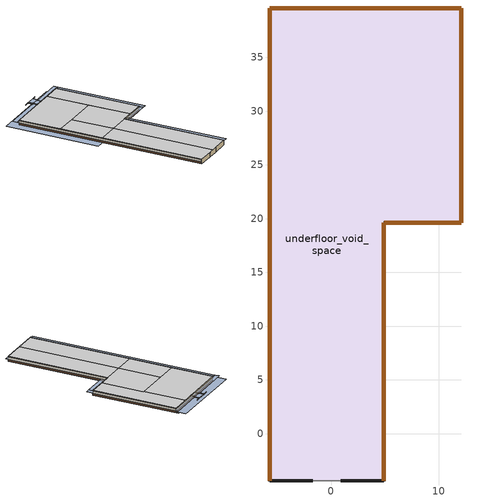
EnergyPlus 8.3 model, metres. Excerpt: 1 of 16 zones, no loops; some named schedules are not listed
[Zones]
underfloor_void_space
 floor adiabatic (floor_slab_1): 12.1,19.6 4.91,19.6 4.91,39.6 12.1,39.6 z0; 4.91,-4.41 -5.72,-4.41 -5.72,39.6 4.91,39.6 z0
 wall outside (insulated_metal_panel_wall_5): 0.91,-4.41 4.91,-4.41 4.91,19.6 12.1,19.6 12.1,39.6 -5.72,39.6 -5.72,-4.41 -1.72,-4.41 z0:1.12
 wall adiabatic (internal_partition_9): -1.72,-4.41 0.91,-4.41 z0:1.12
 door (plenum_concrete_base_wall_7): 4.91,-4.41 4.91,19.59 / 4.91,19.6 12.1,19.6 / 12.1,19.6 12.1,39.6 / 12.1,39.6 -5.72,39.6 / -5.72,39.59 -5.72,-4.41 z0:0.35
 ceiling to central (internal_floor_3): -0.41,19.6 7.75,19.6 7.75,29.6 -0.41,29.6 z1.12
 ceiling to neOff (internal_floor_noCarpet): 7.75,19.6 12.1,19.6 12.1,39.6 7.75,39.6 z1.12
 ceiling to seOff (internal_floor_3): -0.41,-4.41 4.91,-4.41 4.91,19.6 -0.41,19.6 z1.12
 ceiling to nwOff (internal_floor_noCarpet): -5.72,19.6 -0.41,19.6 -0.41,29.6 -5.72,29.6 z1.12
 ceiling to swOff (internal_floor_3): -5.72,-4.41 -0.41,-4.41 -0.41,19.6 -5.72,19.6 z1.12
 ceiling to largeConf (internal_floor_noCarpet): -5.72,29.6 7.75,29.6 7.75,39.6 -5.72,39.6 z1.12
shading: 1.88,41.75 2.88,41.75 / 2.88,41.75 2.88,40.61 / 2.88,40.61 3.18,40.61 / 3.18,40.61 3.19,39.6 / 3.19,39.6 4.98,39.6 / 4.98,39.6 4.98,40.61 / 4.98,40.61 5.28,40.61 / 5.28,40.61 5.28,41.75 / 5.28,41.75 6.28,41.75 z1.02:1.12; -5.72,-4.41 -6.72,-4.41 -6.72,39.6 -5.72,39.6 z1.02; 5.91,-4.41 4.91,-4.41 4.91,19.6 5.91,19.6 z1.02; 12.1,18.6 5.92,18.6 5.92,19.6 12.1,19.6 z1.02; 13.1,18.59 12.1,18.59 12.1,39.6 13.1,39.6 z1.02; 4.98,39.6 3.19,39.6 3.18,40.61 4.98,40.61 z1.02; 5.28,40.61 4.98,40.61 4.98,41.75 5.28,41.75 z1.02; 4.98,40.61 2.88,40.61 2.88,41.75 4.98,41.75 z1.02; 3.19,39.6 4.98,39.6 4.98,40.61 3.18,40.61 z1.12; 3.18,40.61 5.28,40.61 5.28,41.75 3.17,41.75 z1.12; 3.18,39.61 -6.72,39.6 -6.72,40.6 3.18,40.61 z1.02; 13.1,39.61 4.98,39.6 4.98,40.6 13.1,40.61 z1.02; 11.65,19.6 12.1,19.6 12.1,40.2 11.65,40.2 z0; -7.72,19.6 11.65,19.6 11.65,41.75 -7.72,41.75 z0
[Building]
Building: North Axis {deg}=15; Terrain=Suburbs; Loads Convergence Tolerance Value=0.04; Temperature Convergence Tolerance Value {deltaC}=0.4; Solar Distribution=FullExterior; Maximum Number of Warmup Days=25; Minimum Number of Warmup Days=6
[Site:Location]
Pittsburgh PA USA: Latitude {deg}=40.36; Longitude {deg}=-79.92; Time Zone {hr}=-5; Elevation {m}=388
[SizingPeriod:DesignDay] Day of Month=15; Humidity Condition Type=WetBulb; Barometric Pressure {Pa}=96749.9; Wind Direction {deg}=0; Rain Indicator=No; Snow Indicator=No
Name | Month | Day Type | Maximum Dry-Bulb Temperature {C} | Daily Dry-Bulb Temperature Range {deltaC} | Wetbulb or DewPoint at Maximum Dry-Bulb {C} | Wind Speed {m/s} | Daylight Saving Time Indicator | Sky Clearness
Summer Design Day in Pittsburgh PA 99.6 | 7 | SummerDesignDay | 32.2 | 9.8 | 22.4 | 0 | Yes | 0.98
Winter Design Day in Pittsburgh PA 99.6 | 1 | WinterDesignDay | -14.7 | 0 | -14.7 | 11.2 | No | 0
[Site:GroundTemperature:BuildingSurface]
18, 18, 18, 18, 18, 18, 18, 18, 18, 18, 18, 18
[Site:GroundTemperature:FCfactorMethod]
January Ground Temperature {C}=2.1; February Ground Temperature {C}=1.21; March Ground Temperature {C}=2.79; April Ground Temperature {C}=5.27; May Ground Temperature {C}=11.76; June Ground Temperature {C}=16.77; July Ground Temperature {C}=20.14; August Ground Temperature {C}=21.17; September Ground Temperature {C}=19.42; October Ground Temperature {C}=15.53; November Ground Temperature {C}=10.34; December Ground Temperature {C}=5.52
[Site:GroundTemperature:Shallow]
14, 14, 14, 14, 14, 14, 14, 14, 14, 14, 14, 14
[Site:GroundTemperature:Deep]
14, 14, 14, 14, 14, 14, 14, 14, 14, 14, 14, 14
[Site:GroundReflectance]
0.2, 0.2, 0.2, 0.2, 0.2, 0.2, 0.2, 0.2, 0.2, 0.2, 0.2, 0.2
[Site:GroundReflectance:SnowModifier]
2, 2
[Material]
aerated_concrete_20cm: Rough, 0.2, 1.13, 2000, 1000, 0.9, 0.6, 0.6
aerated_concrete_30cm: Rough, 0.3, 1.13, 2000, 1000, 0.9, 0.6, 0.6
aerated_concrete_1cm: Rough, 0.05, 1.13, 2000, 1000, 0.9, 0.6, 0.6
steel_5mm: Rough, 0.05, 45, 7800, 480, 0.9, 0.6, 0.6
foam_polyisocyanate_105mm: Rough, 0.105, 0.03, 45, 1470, 0.9, 0.6, 0.6
gypsum_plasterboard_25mm: Rough, 0.025, 0.25, 900, 1000, 0.9, 0.5, 0.5
[Material:NoMass] Roughness=Rough; Thermal Absorptance=0.9; Solar Absorptance=0.7; Visible Absorptance=0.7
Name | Thermal Resistance {m2-K/W}
carpet | 0.28
air_gap_10mm | 0.15
[WindowMaterial:SimpleGlazingSystem]
iw_ext_win_simple: U-Factor #CaliPara4:External Window U,=2.655; was 0.292 Solar Heat Gain Coefficient #CaliPara5:External Window SHGC,=0.422; Visible Transmittance=0.252
[WindowMaterial:Shade]
internal_shade_30004: Solar Transmittance=0.05; Solar Reflectance=0.35; Visible Transmittance=0.05; Visible Reflectance=0.35; Infrared Hemispherical Emissivity=0.9; Infrared Transmittance=0; Thickness {m}=0.005; Conductivity {W/m-K}=0.1; Shade to Glass Distance {m}=0.05; Top Opening Multiplier=0; Bottom Opening Multiplier=0; Left-Side Opening Multiplier=0; Right-Side Opening Multiplier=0; Airflow Permeability=0
[WindowMaterial:Blind] Slat Orientation=Horizontal; Slat Infrared Hemispherical Transmittance=0; Blind Top Opening Multiplier=0.5; Blind Bottom Opening Multiplier=0.5; Blind Left Side Opening Multiplier=0.5; Blind Right Side Opening Multiplier=0.5; Minimum Slat Angle {deg}=0
Name | Slat Width {m} | Slat Separation {m} | Slat Thickness {m} | Slat Angle {deg} | Slat Conductivity {W/m-K} | Slat Beam Solar Transmittance | Front Side Slat Beam Solar Reflectance | Back Side Slat Beam Solar Reflectance | Slat Diffuse Solar Transmittance | Front Side Slat Diffuse Solar Reflectance | Back Side Slat Diffuse Solar Reflectance | Slat Beam Visible Transmittance | Front Side Slat Beam Visible Reflectance | Back Side Slat Beam Visible Reflectance | Slat Diffuse Visible Transmittance | Front Side Slat Diffuse Visible Reflectance | Back Side Slat Diffuse Visible Reflectance | Front Side Slat Infrared Hemispherical Emissivity | Back Side Slat Infrared Hemispherical Emissivity | Blind to Glass Distance {m} | Maximum Slat Angle {deg}
external_reflector_30001 | 0.37 | 0.37 | 0.01 | 0 | 1 | 0.332 | 0.5 | 0.1 | 0.332 | 0.5 | 0.1 | 0.337 | 0.5 | 0.1 | 0.337 | 0.5 | 0.1 | 0.84 | 0.84 | 1 | 90
blind_3002 | 0.007 | 0.005 | 0.0002 | 20 | 221 | 0 | 0.8 | 0.8 | 0 | 0.8 | 0.8 | 0 | 0.8 | 0.8 | 0 | 0.8 | 0.8 | 0.9 | 0.9 | 0.02 | 0
[Construction]
floor_slab_1: aerated_concrete_20cm
insulated_metal_panel_wall_5: steel_5mm, foam_polyisocyanate_105mm, steel_5mm
plenum_concrete_base_wall_7: aerated_concrete_30cm
internal_partition_9: gypsum_plasterboard_25mm, air_gap_10mm, gypsum_plasterboard_25mm
lowe_double_layer_inside_blind_2001: iw_ext_win_simple, blind_3002
lowe_double_layer_inside_shade_2003: iw_ext_win_simple, internal_shade_30004
lowe_double_layer_outside_reflector_2004: external_reflector_30001, iw_ext_win_simple
lowe_double_layer_outside_blind_2006: blind_3002, iw_ext_win_simple
internal_floor_3: carpet, aerated_concrete_1cm
internal_floor_noCarpet: aerated_concrete_1cm
[WindowProperty:ShadingControl] Shading Control Type=AlwaysOn; Shading Control Is Scheduled=No; Glare Control Is Active=No; Setpoint 2 {W/m2 or deg C}=0
Name | Shading Type | Construction with Shading | Type of Slat Angle Control for Blinds
interior_blind_control_1001 | InteriorBlind | lowe_double_layer_inside_blind_2001 | FixedSlatAngle
interior_shade_control_1003 | InteriorShade | lowe_double_layer_inside_shade_2003 | FixedSlatAngle
external_reflector_control_1004 | ExteriorBlind | lowe_double_layer_outside_reflector_2004 | BlockBeamSolar
external_blind_control_1006 | ExteriorBlind | lowe_double_layer_outside_blind_2006 | FixedSlatAngle
[Zone]
underfloor_void_space: Type=1; Multiplier=1; Zone Inside Convection Algorithm=TARP; Part of Total Floor Area=No
[ZoneInfiltration:DesignFlowRate]
underfloor_void_space Infiltration: Zone or ZoneList=underfloor_void_space; Schedule=Infiltration_Mar_More; Design Flow Rate Calculation Method=AirChanges/Hour; Design Flow Rate {m3/s}=0.057085; Air Changes per Hour {1/hr} #CaliPara7: Infiltration Rate.=0.5; Constant Term Coefficient was 1=1; Temperature Term Coefficient=0; Velocity Term Coefficient=0; Velocity Squared Term Coefficient=0
[AvailabilityManager:Scheduled]
Name | Schedule
DOAS Availability | Semco_sys_op
tempHWLoop Availability | HWLoop_op
tempCHWLoop Availability | CHWLoop_op
[SetpointManager:Scheduled] Control Variable=Temperature
Name | Schedule | Setpoint Node or NodeList
Air Loop Setpoint Manager | iw_semco_sp_stpt | Air Loop Setpoint Manager Node List
HW Loop Setpoint Manager | hw_sp_stpt | HW Loop Setpoint Manager Node List
CHW Loop Setpoint Manager | chw_sp_stpt | CHW Loop Setpoint Manager Node List
[EnergyManagementSystem:Sensor]
Heating_switch: EMS_heating_time_switch_sch; Schedule Value
IAT_temp_stpt_base: IAT_temp_stpt_base_sch; Schedule Value
OAT: Environment; Site Outdoor Air Drybulb Temperature
OADP: Environment; Site Outdoor Air Dewpoint Temperature
OARH: Environment; Site Outdoor Air Relative Humidity
WDS: Environment; Site Wind Speed
OAE: Environment; Site Outdoor Air Enthalpy
IS_RAIN: Environment; Site Rain Status
HWOEN_stpt: HWOEN_stpt_sch; Schedule Value
Heating_weekendsetback: Heating_weekendsetback_sch; Schedule Value
Heating_nightsetback: Heating_nightsetback_sch; Schedule Value
Weekday_occup_st_hr: Weekday_occup_st_hr_sch; Schedule Value
Weekday_occup_ed_hr: Weekday_occup_ed_hr_sch; Schedule Value
Weekend_occup_st_hr: Weekend_occup_st_hr_sch; Schedule Value
Weekend_occup_ed_hr: Weekend_occup_ed_hr_sch; Schedule Value
Semco_T_SP: Semco_op_T_stpt_sch; Schedule Value
Semco_DP_SP: Semco_op_Tdp_stpt_sch; Schedule Value
DOAS_RADT_STPT: DOAS_radt_stpt_sch; Schedule Value
SEMCO_SYS_OP_SENSOR: Semco_sys_op; Schedule Value
OAT2017_SENSOR: oat_2017; Schedule Value
OAH2017_SENSOR: oah_2017; Schedule Value
OADWP2017_SENSOR: oadwp_2017; Schedule Value
OAWDS2017_SENSOR: oawds_2017; Schedule Value
OAWDD2017_SENSOR: oawdd_2017; Schedule Value
SOLDIR2017_SENSOR: solDir_2017; Schedule Value
SOLDIF2017_SENSOR: solDif_2017; Schedule Value
mullion_heating_control_temp_high_sensor: mullion_heating_control_temp_high; Schedule Value
mullion_heating_control_temp_low_sensor: mullion_heating_control_temp_low; Schedule Value
iw_hw_ssp_2017_sensor: iw_hw_ssp_2017; Schedule Value
IW_HeatMode_sensor: iw_heatmode_sch; Schedule Value
[EnergyManagementSystem:GlobalVariable]
IW_Node4_N_T_Ave
IW_CWS_IEN
IW_HW_OEN
IW_COOLMODE
IW_HEATMODE
IW_SWINGMODE
IW_FREECOOL
IW_MAX_ZDP
IW_AVG_ZDP
IAT_EFFEC_STPT
IS_DAY
AVE_CO2
Heating_spw_stpt
Heating_spw_stpt_lastStep
PID_error_lastStep
CalculatedHeatingDmd
[EnergyManagementSystem:Program]
InitVar: SET IW_Node4_N_T_Ave = 0; SET IW_CWS_IEN = 0; SET IW_HW_OEN = 0; SET IW_COOLMODE = 0; SET IW_HEATMODE = 0; SET IW_FREECOOL = 0; SET IW_MAX_ZDP = 50; SET IW_AVG_ZDP = 50; SET IAT_EFFEC_STPT = IAT_temp_stpt_base; SET IW_SWINGMODE = 0; SET CalculatedHeatingDmd = 0; SET AVE_CO2 = 0; SET IS_DAY = 0; SET Heating_spw_stpt = 60; SET Heating_spw_stpt_lastStep = Heating_spw_stpt; SET PID_error_lastStep = 0
SetWeather: SET Set_oat = OAT2017_SENSOR; SET Set_oah = OAH2017_SENSOR; SET Set_oawds = OAWDS2017_SENSOR; SET Set_oawdd = OATWDD_SENSOR; SET Set_oadwp = OADWP2017_SENSOR; SET Set_solDir = SOLDIR2017_SENSOR; SET Set_solDif = SOLDIF2017_SENSOR
CalcNorZoneTemp: SET SumNumerator = CO2_largeConf + CO2_neOff + CO2_swOff; SET SumDenominator = 3; SET AVE_CO2 = SumNumerator / SumDenominator
CalDmdHeatingDmd: SET TmpDiff = @Abs(hw_dmd_in_temp_sensor - hw_dmd_out_temp_sensor); SET CalculatedHeatingDmd = 4.178 * hw_dmd_out_flow_sensor * TmpDiff
CalcAveCO2: SET SumNumerator0 = T_largeConf + T_neOff; SET SumNumerator1 = T_central + T_nwOff; SET SumNumerator = SumNumerator0 + SumNumerator1; SET SumDenominator = 4; SET IW_Node4_N_T_Ave = SumNumerator / SumDenominator
CalcMaxZDP: SET MaxZDP0 = @MAX Tdp_largeConf Tdp_neOff; SET MaxZDP1 = @MAX Tdp_nwOff Tdp_central; SET MaxZDP2 = @MAX MaxZDP1 MaxZDP0; SET IW_MAX_ZDP = MaxZDP2
CalcAvgZDP: SET SumNumerator = Tdp_largeConf + Tdp_neOff; SET SumDenominator = 2; SET IW_AVG_ZDP = SumNumerator / SumDenominator
DeterCWSIEN: IF IW_Node4_N_T_Ave > IAT_EFFEC_STPT; SET IW_CWS_IEN = 1; ELSEIF IW_Node4_N_T_Ave < IAT_EFFEC_STPT - 0.5; SET IW_CWS_IEN = 0; ENDIF
DeterHWOEN: IF OAT < HWOEN_stpt; SET IW_HW_OEN = 1; ELSEIF OAT > HWOEN_stpt + 1; SET IW_HW_OEN = 0; ENDIF
DeterMODE: SET HEATMODE_MODE = 0; IF IW_CWS_IEN == 1 && Heating_switch == 0; SET IW_COOLMODE = 1; SET IW_HEATMODE = 0; SET IW_SWINGMODE = 0; ELSEIF IW_HW_OEN == 1 && Heating_switch == 1; SET IW_HEATMODE = 1; SET IW_COOLMODE = 0; SET IW_SWINGMODE = 0; ELSE; SET IW_HEATMODE = 0; SET IW_COOLMODE = 0; SET IW_SWINGMODE = 1; ENDIF; IF HEATMODE_MODE == 0; SET IW_HEATMODE = IW_HeatMode_sensor; IF IW_HEATMODE == 1; SET IW_COOLMODE = 0; SET IW_SWINGMODE = 0; ENDIF; ENDIF
CalEffecStpt: IF IW_COOLMODE == 1; SET IAT_EFFEC_STPT = IAT_temp_stpt_base; ELSEIF IW_HEATMODE == 1; IF DayOfWeek > 1 && DayOfWeek < 7; IF Hour >= Weekday_occup_st_hr && Hour < Weekday_occup_ed_hr; SET IAT_EFFEC_STPT = IAT_temp_stpt_base; ELSE; SET IAT_EFFEC_STPT = IAT_temp_stpt_base - Heating_nightsetback; ENDIF; ELSEIF DayOfWeek == 1 || DayOfWeek == 7; IF Hour >= Weekend_occup_st_hr && Hour < Weekend_occup_ed_hr; SET IAT_EFFEC_STPT = IAT_temp_stpt_base - Heating_weekendsetback; ELSE; SET IAT_EFFEC_STPT = IAT_temp_stpt_base - Heating_nightsetback; ENDIF; ENDIF; ENDIF
DeterIsDay: IF DayOfWeek > 1 && DayOfWeek < 7; IF Hour >= Weekday_occup_st_hr && Hour < Weekday_occup_ed_hr; SET IS_DAY = 1; ELSE; SET IS_DAY = 0; ENDIF; ELSEIF DayOfWeek == 1 || DayOfWeek == 7; IF Hour >= Weekend_occup_st_hr && Hour < Weekend_occup_ed_hr; SET IS_DAY = 1; ELSE; SET IS_DAY = 0; ENDIF; ENDIF
DeterFreecool: SET IW_FREECOOL = 0; SET IAT = IW_Node4_N_T_Ave; IF IW_SWINGMODE == 1; IF Hour >= 3 && Hour < 23; IF IAT > 22.8 && OAT > IAT - 8.3 && OAT < IAT; IF WDS < 2.2 && IS_RAIN == 0 && OARH < 95; IF OARH < 85 || IAT - OAT > 3.8; SET IW_FREECOOL = 1; ENDIF; ENDIF; ENDIF; ELSE; IF IAT > 21.7 && OAT < 25.6 && OAT > IAT - 11.1; IF WDS < 2.7 && IS_RAIN == 0 && OAE < IAE; IF OARH < 95; SET IW_FREECOOL = 1; ENDIF; ENDIF; ENDIF; ENDIF; ELSEIF IW_COOLMODE == 1; IF Hour >= 3 && Hour < 23; IF IAT > 20 && OAT > 15 && OAT < 25.6 && OAT < && OAT < IAT; IF WDS < 2.2 && IS_RAIN == 0 && OADP < IW_AVG_ZDP; IF OARH < 90; SET IW_FREECOOL = 1; ENDIF; ENDIF; ENDIF; ELSE; IF IAT > 18.3 && OAT > 11.7 && OAT < 25.6 && OAT < && OAT < IAT; IF WDS < 2.2 && IS_RAIN == 0 && OADP < IW_AVG_ZDP; IF OARH < 85; SET IW_FREECOOL = 1; ENDIF; ENDIF; ENDIF; ENDIF; ENDIF
DeterSemcoOp: SET Set_semco_sys_op = 0; IF IW_COOLMODE == 1; IF IW_FREECOOL == 0; IF IW_AVG_ZDP > Semco_DP_SP || IW_Node4_N_T_Ave > Semco_T_SP; SET Set_semco_sys_op = NULL; ENDIF; ENDIF; ELSE; IF IW_FREECOOL == 0; IF AVE_CO2 > 1000; SET Set_semco_sys_op = NULL; ENDIF; ENDIF; ENDIF
SemcoSyncOp: IF IW_COOLMODE == 1; IF SEMCO_SYS_OP_SENSOR == 1; SET Set_DOAS_desiccant_sys_op = NULL; SET Set_desiccant_wheel_op = NULL; ELSE; SET Set_DOAS_desiccant_sys_op = 0; SET Set_desiccant_wheel_op = 0; ENDIF; ENDIF
DeterHeatRecvOp: IF DOAS_RAT < 26.7 && DOAS_RAT > 18.3 && DOAS_RADT < 18.3; SET Set_DOAS_htrv_op = NULL; ELSE; SET Set_DOAS_htrv_op = 0; ENDIF
DeterGasBurnerOp: IF DOAS_DX_LVG_T > 12.8 && DOAS_RADT > DOAS_RADT_STPT; SET Set_burner_op = NULL; ELSE; SET Set_burner_op = 0; ENDIF
DeterRegenFanOp: IF REGEN_INLET_T > 48.9 || REGEN_EXIT_T > 48.9; SET Set_regen_fan_op = NULL; ELSE; SET Set_regen_fan_op = 0; ENDIF
CtrlRadiantSys: IF IW_COOLMODE == 1; SET Set_HWLoop_SuperCtrl_op = 0; SET Set_CHWLoop_SuperCtrl_op = NULL; SET Set_coolwave_op = NULL; SET Set_seOff_fcu_op = NULL; SET Set_swOff_fcu_op = NULL; SET Set_mullion_heating_control_temp_high = 5; SET Set_mullion_heating_control_temp_low = 0; SET Set_mullion_cooling_control_temp_high = NULL; SET Set_mullion_cooling_control_temp_low = NULL; SET Set_radpanel_heating_control_temp_high = 5; SET Set_radpanel_heating_control_temp_low = 0; SET Set_radpanel_cooling_control_temp_high = NULL; SET Set_radpanel_cooling_control_temp_low = NULL; SET Set_chw_sp_stpt = IW_MAX_ZDP; ELSEIF IW_HEATMODE == 1; SET Set_radpanel_cooling_control_temp_high = 55; SET Set_radpanel_cooling_control_temp_low = 51; SET Set_HWLoop_SuperCtrl_op = NULL; SET Set_CHWLoop_SuperCtrl_op = 0; SET Set_coolwave_op = 0; SET Set_seOff_fcu_op = 0; SET Set_swOff_fcu_op = 0; SET Set_mullion_heating_control_temp_high= NULL; SET Set_mullion_heating_control_temp_low= NULL; SET Set_mullion_cooling_control_temp_high = 55; SET Set_mullion_cooling_control_temp_low = 51; IF IS_DAY == 0; SET Set_radpanel_heating_control_temp_high= 5; SET Set_radpanel_heating_control_temp_low= 0; ELSE; IF (IAT_EFFEC_STPT - IW_Node4_N_T_Ave) > 0.6; SET Set_radpanel_heating_control_temp_high= NULL; SET Set_radpanel_heating_control_temp_low= NULL; ENDIF; ENDIF; SET hw_ssp_mode = 0; IF hw_ssp_mode == 0; SET Heating_spw_stpt = iw_hw_ssp_2017_sensor; ELSE; SET Kp = 2; SET PID_error_thisStep = IAT_EFFEC_STPT - IW_Node4_N_T_Ave; SET Heating_spw_stpt_PID = Heating_spw_stpt_lastStep + Kp * (PID_error_thisStep - PID_error_lastStep); SET PID_error_lastStep = PID_error_thisStep; IF IS_DAY == 0; SET PID_High = 51.5; SET PID_Low = 18.3; SET Heating_spw_stpt_PID = @MIN Heating_spw_stpt_PID PID_High; SET Heating_spw_stpt_PID = @MAX Heating_spw_stpt_PID PID_Low; SET stpt_low = 29.5; SET stpt_high = 65; SET Heating_spw_stpt = Heating_spw_stpt_PID; SET Heating_spw_stpt = @MAX stpt_low Heating_spw_stpt; SET Heating_spw_stpt = @MIN stpt_high Heating_spw_stpt; ELSE; IF (IAT_EFFEC_STPT - IW_Node4_N_T_Ave) > 0.6; SET Heating_spw_stpt = 65; ELSE; SET PID_High = 65; SET PID_Low = 26.7; SET Heating_spw_stpt_PID = @MIN Heating_spw_stpt_PID PID_High; SET Heating_spw_stpt_PID = @MAX Heating_spw_stpt_PID PID_Low; SET stpt_high = 65; IF IAT_EFFEC_STPT > 21.6; SET stpt_low = 33.3; ELSE; SET stpt_low = 30.5; ENDIF; SET day_oat_bias_stpt_high = 28.0; SET day_oat_bias_stpt_low = 0.0; SET day_oat_bias_oat_high = 7.2; SET day_oat_bias_oat_low = -17.8; SET day_oat_bias_stpt = day_oat_bias_stpt_high + (day_oat_bias_stpt_low - day_oat_bias_stpt_high)/(day_oat_bias_oat_high - day_oat_bias_oat_low) * (OAT - day_oat_bias_oat_low); SET day_oat_bias_stpt = @MAX day_oat_bias_stpt day_oat_bias_stpt_low; SET day_oat_bias_stpt = @MIN day_oat_bias_stpt day_oat_bias_stpt_high; SET Heating_spw_stpt = @MAX stpt_low Heating_spw_stpt_PID; SET Heating_spw_stpt = Heating_spw_stpt + day_oat_bias_stpt; SET Heating_spw_stpt = @MIN Heating_spw_stpt stpt_high; ENDIF; ENDIF; IF (IAT_EFFEC_STPT - IW_Node4_N_T_Ave) < 0.3; SET Heating_spw_stpt = IW_Node4_N_T_Ave; ENDIF; ENDIF; SET Set_hw_sp_stpt = Heating_spw_stpt; SET Heating_spw_stpt_lastStep = Set_hw_sp_stpt; ELSE; SET Set_HWLoop_SuperCtrl_op = 0; SET Set_CHWLoop_SuperCtrl_op = 0; SET Set_coolwave_op = 0; SET Set_seOff_fcu_op = 0; SET Set_swOff_fcu_op = 0; SET Set_mullion_heating_control_temp_high = 5; SET Set_mullion_heating_control_temp_low = 0; SET Set_mullion_cooling_control_temp_high = 50; SET Set_mullion_cooling_control_temp_low = 45; SET Set_radpanel_heating_control_temp_high = 5; SET Set_radpanel_heating_control_temp_low = 0; SET Set_radpanel_cooling_control_temp_high = 50; SET Set_radpanel_cooling_control_temp_low = 45; ENDIF
[EnergyManagementSystem:ProgramCallingManager]
init_program_call: BeginNewEnvironment; InitVar
weather_set_call: BeginTimestepBeforePredictor; SetWeather
sensor_info_calls: EndOfZoneTimestepAfterZoneReporting; CalcNorZoneTemp; CalcAveCO2; CalcMaxZDP; CalcAvgZDP
control_calls: AfterPredictorAfterHVACManagers; DeterCWSIEN; DeterHWOEN; DeterMODE; CalEffecStpt; DeterIsDay; DeterFreecool; DeterSemcoOp; SemcoSyncOp; DeterHeatRecvOp; DeterGasBurnerOp; DeterRegenFanOp; CtrlRadiantSys
sensor_output_calls: EndOfZoneTimestepBeforeZoneReporting; CalDmdHeatingDmd
[EnergyManagementSystem:Actuator] Actuated Component Type=Schedule:Compact; Actuated Component Control Type=Schedule Value
Name | Actuated Component Unique
Set_mullion_op | mullion_op
Set_radiant_panel_op | chilledCeiling_op
Set_coolwave_op | Coolwave_op
Set_seOff_fcu_op | seOff_fcu_op
Set_swOff_fcu_op | swOff_fcu_op
Set_semco_sys_op | Semco_sys_op
Set_HWLoop_op | HWLoop_op
Set_CHWLoop_op | CHWLoop_op
Set_mullion_heating_control_temp_high | mullion_heating_control_temp_high
Set_mullion_heating_control_temp_low | mullion_heating_control_temp_low
Set_mullion_cooling_control_temp_high | mullion_cooling_control_temp_high
Set_mullion_cooling_control_temp_low | mullion_cooling_control_temp_low
Set_radpanel_heating_control_temp_high | radpanel_heating_control_temp_high
Set_radpanel_heating_control_temp_low | radpanel_heating_control_temp_low
Set_radpanel_cooling_control_temp_high | radpanel_cooling_control_temp_high
Set_radpanel_cooling_control_temp_low | radpanel_cooling_control_temp_low
Set_chw_sp_stpt | chw_sp_stpt
Set_hw_sp_stpt | hw_sp_stpt
Set_DOAS_htrv_op | DOAS_htrv_op_sch
Set_burner_op | burner_op
